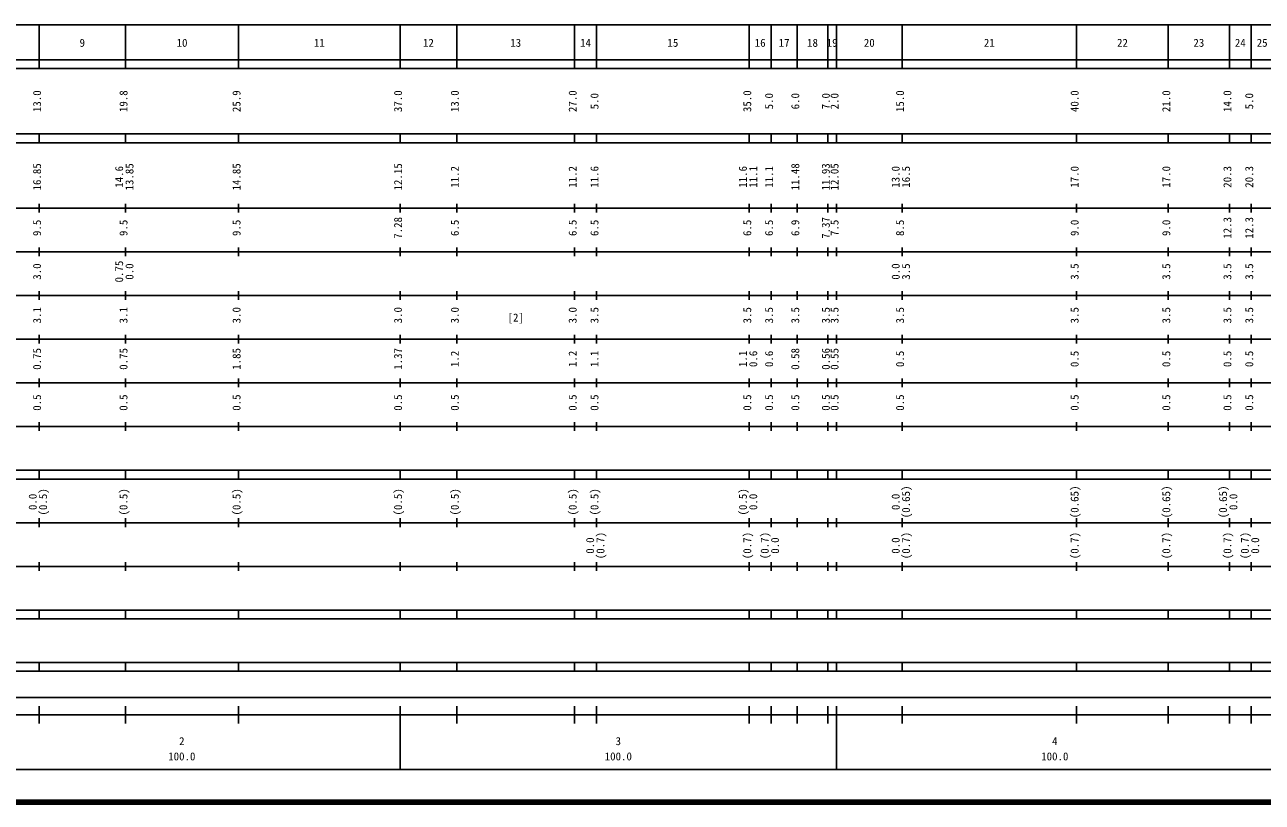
# Model space of a CAD drawing. Units: millimetres on the paper, enlarged 1000 times. Extents: x 40000 to 680000, y 20000 to 380000.
# Drawn here: x 182019 to 465526, y 20000 to 198000 of the extents above; entities that cross this region are included whole.
import ezdxf
from ezdxf.enums import TextEntityAlignment as Align

# ---------------------------------------------------------------- set-up
doc = ezdxf.new("R2010")
doc.units = ezdxf.units.MM
doc.header["$LTSCALE"] = 1000
doc.layers.add('M-TTL', color=2, linetype='Continuous', lineweight=140)
doc.layers.add('M-TTL-BAND', color=7, linetype='Continuous', lineweight=25)
doc.styles.add('ＭＳ ゴシック', font='')
doc.styles.get('ＭＳ ゴシック').set_extended_font_data('MS Gothic')

msp = doc.modelspace()

# ---------------------------------------------------------------- linework, layer by layer
at = {"layer": 'M-TTL'}
msp.add_line((40000, 20000), (680000, 20000), dxfattribs=at)
at = {"layer": 'M-TTL-BAND'}
for p, q in [((68000, 198000), (579000, 198000)), ((185300, 188000), (185300, 198000)), ((205100, 188000), (205100, 198000)), ((231000, 188000), (231000, 198000)), ((268000, 188000), (268000, 198000)), ((281000, 188000), (281000, 198000)), ((308000, 188000), (308000, 198000)), ((313000, 188000), (313000, 198000)), ((348000, 188000), (348000, 198000)), ((353000, 188000), (353000, 198000)), ((359000, 188000), (359000, 198000)), ((366000, 188000), (366000, 198000)), ((368000, 188000), (368000, 198000)), ((383000, 188000), (383000, 198000)), ((423000, 188000), (423000, 198000)), ((444000, 188000), (444000, 198000)), ((458000, 188000), (458000, 198000)), ((463000, 188000), (463000, 198000)), ((40000, 190000), (579000, 190000)), ((40000, 188000), (579000, 188000)), ((40000, 173000), (579000, 173000)), ((185300, 171000), (185300, 173000)), ((205100, 171000), (205100, 173000)), ((231000, 171000), (231000, 173000)), ((268000, 171000), (268000, 173000)), ((281000, 171000), (281000, 173000)), ((308000, 171000), (308000, 173000)), ((313000, 171000), (313000, 173000)), ((348000, 171000), (348000, 173000)), ((353000, 171000), (353000, 173000)), ((359000, 171000), (359000, 173000)), ((366000, 171000), (366000, 173000)), ((368000, 171000), (368000, 173000)), ((383000, 171000), (383000, 173000)), ((423000, 171000), (423000, 173000)), ((444000, 171000), (444000, 173000)), ((458000, 171000), (458000, 173000)), ((463000, 171000), (463000, 173000)), ((40000, 171000), (579000, 171000)), ((40000, 156000), (579000, 156000)), ((185300, 155000), (185300, 157000)), ((205100, 155000), (205100, 157000)), ((231000, 155000), (231000, 157000)), ((268000, 155000), (268000, 157000)), ((281000, 155000), (281000, 157000)), ((308000, 155000), (308000, 157000)), ((313000, 155000), (313000, 157000)), ((348000, 155000), (348000, 157000)), ((353000, 155000), (353000, 157000)), ((359000, 155000), (359000, 157000)), ((366000, 155000), (366000, 157000)), ((368000, 155000), (368000, 157000)), ((383000, 155000), (383000, 157000)), ((423000, 155000), (423000, 157000)), ((444000, 155000), (444000, 157000)), ((458000, 155000), (458000, 157000)), ((463000, 155000), (463000, 157000)), ((46000, 146000), (579000, 146000)), ((185300, 145000), (185300, 147000)), ((205100, 145000), (205100, 147000)), ((231000, 145000), (231000, 147000)), ((268000, 145000), (268000, 147000)), ((281000, 145000), (281000, 147000)), ((308000, 145000), (308000, 147000)), ((313000, 145000), (313000, 147000)), ((348000, 145000), (348000, 147000)), ((353000, 145000), (353000, 147000)), ((359000, 145000), (359000, 147000)), ((366000, 145000), (366000, 147000)), ((368000, 145000), (368000, 147000)), ((383000, 145000), (383000, 147000)), ((423000, 145000), (423000, 147000)), ((444000, 145000), (444000, 147000)), ((458000, 145000), (458000, 147000)), ((463000, 145000), (463000, 147000)), ((185300, 135000), (185300, 137000)), ((205100, 135000), (205100, 137000)), ((231000, 135000), (231000, 137000)), ((268000, 135000), (268000, 137000)), ((281000, 135000), (281000, 137000)), ((308000, 135000), (308000, 137000)), ((313000, 135000), (313000, 137000)), ((348000, 135000), (348000, 137000)), ((353000, 135000), (353000, 137000)), ((359000, 135000), (359000, 137000)), ((366000, 135000), (366000, 137000)), ((368000, 135000), (368000, 137000)), ((383000, 135000), (383000, 137000)), ((423000, 135000), (423000, 137000)), ((444000, 135000), (444000, 137000)), ((458000, 135000), (458000, 137000)), ((463000, 135000), (463000, 137000)), ((52000, 136000), (579000, 136000)), ((46000, 126000), (579000, 126000)), ((185300, 125000), (185300, 127000)), ((205100, 125000), (205100, 127000)), ((231000, 125000), (231000, 127000)), ((268000, 125000), (268000, 127000)), ((281000, 125000), (281000, 127000)), ((308000, 125000), (308000, 127000)), ((313000, 125000), (313000, 127000)), ((348000, 125000), (348000, 127000)), ((353000, 125000), (353000, 127000)), ((359000, 125000), (359000, 127000)), ((366000, 125000), (366000, 127000)), ((368000, 125000), (368000, 127000)), ((383000, 125000), (383000, 127000)), ((423000, 125000), (423000, 127000)), ((444000, 125000), (444000, 127000)), ((458000, 125000), (458000, 127000)), ((463000, 125000), (463000, 127000)), ((185300, 115000), (185300, 117000)), ((205100, 115000), (205100, 117000)), ((231000, 115000), (231000, 117000)), ((268000, 115000), (268000, 117000)), ((281000, 115000), (281000, 117000)), ((308000, 115000), (308000, 117000)), ((313000, 115000), (313000, 117000)), ((348000, 115000), (348000, 117000)), ((353000, 115000), (353000, 117000)), ((359000, 115000), (359000, 117000)), ((366000, 115000), (366000, 117000)), ((368000, 115000), (368000, 117000)), ((383000, 115000), (383000, 117000)), ((423000, 115000), (423000, 117000)), ((444000, 115000), (444000, 117000)), ((458000, 115000), (458000, 117000)), ((463000, 115000), (463000, 117000)), ((52000, 116000), (579000, 116000)), ((46000, 106000), (579000, 106000)), ((185300, 105000), (185300, 107000)), ((205100, 105000), (205100, 107000)), ((231000, 105000), (231000, 107000)), ((268000, 105000), (268000, 107000)), ((281000, 105000), (281000, 107000)), ((308000, 105000), (308000, 107000)), ((313000, 105000), (313000, 107000)), ((348000, 105000), (348000, 107000)), ((353000, 105000), (353000, 107000)), ((359000, 105000), (359000, 107000)), ((366000, 105000), (366000, 107000)), ((368000, 105000), (368000, 107000)), ((383000, 105000), (383000, 107000)), ((423000, 105000), (423000, 107000)), ((444000, 105000), (444000, 107000)), ((458000, 105000), (458000, 107000)), ((463000, 105000), (463000, 107000)), ((40000, 96000), (579000, 96000)), ((40000, 94000), (579000, 94000)), ((185300, 94000), (185300, 96000)), ((205100, 94000), (205100, 96000)), ((231000, 94000), (231000, 96000)), ((268000, 94000), (268000, 96000)), ((281000, 94000), (281000, 96000)), ((308000, 94000), (308000, 96000)), ((313000, 94000), (313000, 96000)), ((348000, 94000), (348000, 96000)), ((353000, 94000), (353000, 96000)), ((359000, 94000), (359000, 96000)), ((366000, 94000), (366000, 96000)), ((368000, 94000), (368000, 96000)), ((383000, 94000), (383000, 96000)), ((423000, 94000), (423000, 96000)), ((444000, 94000), (444000, 96000)), ((458000, 94000), (458000, 96000)), ((463000, 94000), (463000, 96000)), ((49000, 84000), (579000, 84000)), ((185300, 83000), (185300, 85000)), ((205100, 83000), (205100, 85000)), ((231000, 83000), (231000, 85000)), ((268000, 83000), (268000, 85000)), ((281000, 83000), (281000, 85000)), ((308000, 83000), (308000, 85000)), ((313000, 83000), (313000, 85000)), ((348000, 83000), (348000, 85000)), ((353000, 83000), (353000, 85000)), ((359000, 83000), (359000, 85000)), ((366000, 83000), (366000, 85000)), ((368000, 83000), (368000, 85000)), ((383000, 83000), (383000, 85000)), ((423000, 83000), (423000, 85000)), ((444000, 83000), (444000, 85000)), ((458000, 83000), (458000, 85000)), ((463000, 83000), (463000, 85000)), ((40000, 74000), (579000, 74000)), ((185300, 73000), (185300, 75000)), ((205100, 73000), (205100, 75000)), ((231000, 73000), (231000, 75000)), ((268000, 73000), (268000, 75000)), ((281000, 73000), (281000, 75000)), ((308000, 73000), (308000, 75000)), ((313000, 73000), (313000, 75000)), ((348000, 73000), (348000, 75000)), ((353000, 73000), (353000, 75000)), ((359000, 73000), (359000, 75000)), ((366000, 73000), (366000, 75000)), ((368000, 73000), (368000, 75000)), ((383000, 73000), (383000, 75000)), ((423000, 73000), (423000, 75000)), ((444000, 73000), (444000, 75000)), ((458000, 73000), (458000, 75000)), ((463000, 73000), (463000, 75000)), ((40000, 64000), (579000, 64000)), ((185300, 62000), (185300, 64000)), ((205100, 62000), (205100, 64000)), ((231000, 62000), (231000, 64000)), ((268000, 62000), (268000, 64000)), ((281000, 62000), (281000, 64000)), ((308000, 62000), (308000, 64000)), ((313000, 62000), (313000, 64000)), ((348000, 62000), (348000, 64000)), ((353000, 62000), (353000, 64000)), ((359000, 62000), (359000, 64000)), ((366000, 62000), (366000, 64000)), ((368000, 62000), (368000, 64000)), ((383000, 62000), (383000, 64000)), ((423000, 62000), (423000, 64000)), ((444000, 62000), (444000, 64000)), ((458000, 62000), (458000, 64000)), ((463000, 62000), (463000, 64000)), ((40000, 62000), (579000, 62000)), ((40000, 52000), (579000, 52000)), ((185300, 50000), (185300, 52000)), ((205100, 50000), (205100, 52000)), ((231000, 50000), (231000, 52000)), ((268000, 50000), (268000, 52000)), ((281000, 50000), (281000, 52000)), ((308000, 50000), (308000, 52000)), ((313000, 50000), (313000, 52000)), ((348000, 50000), (348000, 52000)), ((353000, 50000), (353000, 52000)), ((359000, 50000), (359000, 52000)), ((366000, 50000), (366000, 52000)), ((368000, 50000), (368000, 52000)), ((383000, 50000), (383000, 52000)), ((423000, 50000), (423000, 52000)), ((444000, 50000), (444000, 52000)), ((458000, 50000), (458000, 52000)), ((463000, 50000), (463000, 52000)), ((40000, 50000), (579000, 50000)), ((71000, 44000), (565000, 44000)), ((40000, 40000), (579000, 40000)), ((185300, 38000), (185300, 42000)), ((205100, 38000), (205100, 42000)), ((231000, 38000), (231000, 42000)), ((268000, 27500), (268000, 42000)), ((281000, 38000), (281000, 42000)), ((308000, 38000), (308000, 42000)), ((313000, 38000), (313000, 42000)), ((348000, 38000), (348000, 42000)), ((353000, 38000), (353000, 42000)), ((359000, 38000), (359000, 42000)), ((366000, 38000), (366000, 42000)), ((368000, 27500), (368000, 42000)), ((383000, 38000), (383000, 42000)), ((423000, 38000), (423000, 42000)), ((444000, 38000), (444000, 42000)), ((458000, 38000), (458000, 42000)), ((463000, 38000), (463000, 42000)), ((68000, 27500), (579000, 27500))]:
    msp.add_line(p, q, dxfattribs=at)

# ---------------------------------------------------------------- texts
at = {"layer": 'M-TTL-BAND', "style": 'ＭＳ ゴシック'}
for s, p in [('9', (195200, 192405)), ('10', (218050, 192405)), ('11', (249500, 192405)), ('12', (274500, 192405)), ('13', (294500, 192405)), ('14', (310500, 192405)), ('15', (330500, 192405)), ('16', (350500, 192405)), ('17', (356000, 192405)), ('18', (362500, 192405)), ('19', (367000, 192405)), ('20', (375500, 192405)), ('21', (403000, 192405)), ('22', (433500, 192405)), ('23', (451000, 192405)), ('24', (460500, 192405)), ('25', (465500, 192405)), ('[2]', (294500, 129500)), ('2', (218000, 32523)), ('3', (318000, 32523)), ('4', (418000, 32523)), ('100.0', (218000, 29033)), ('100.0', (318000, 29033)), ('100.0', (418000, 29033))]:
    msp.add_text(s, height=1833, dxfattribs=at).set_placement(p, align=Align.BOTTOM_CENTER)
for s, p in [('13.0', (186300, 180500)), ('19.8', (206100, 180500)), ('25.9', (232000, 180500)), ('37.0', (269000, 180500)), ('13.0', (282000, 180500)), ('27.0', (309000, 180500)), ('5.0', (314000, 180500)), ('35.0', (349000, 180500)), ('5.0', (354000, 180500)), ('6.0', (360000, 180500)), ('7.0', (367000, 180500)), ('2.0', (369000, 180500)), ('15.0', (384000, 180500)), ('40.0', (424000, 180500)), ('21.0', (445000, 180500)), ('14.0', (459000, 180500)), ('5.0', (464000, 180500)), ('16.85', (186300, 163174)), ('14.6', (205100, 163174)), ('13.85', (207470, 163174)), ('14.85', (232000, 163174)), ('12.15', (269000, 163174)), ('11.2', (282000, 163174)), ('11.2', (309000, 163174)), ('11.6', (314000, 163174)), ('11.6', (348000, 163174)), ('11.1', (350370, 163174)), ('11.1', (354000, 163174)), ('11.48', (360000, 163174)), ('11.93', (367000, 163174)), ('12.05', (369000, 163174)), ('13.0', (383000, 163174)), ('16.5', (385370, 163174)), ('17.0', (424000, 163174)), ('17.0', (445000, 163174)), ('20.3', (459000, 163174)), ('20.3', (464000, 163174)), ('9.5', (186300, 151500)), ('9.5', (206100, 151500)), ('9.5', (232000, 151500)), ('7.28', (269000, 151500)), ('6.5', (282000, 151500)), ('6.5', (309000, 151500)), ('6.5', (314000, 151500)), ('6.5', (349000, 151500)), ('6.5', (354000, 151500)), ('6.9', (360000, 151500)), ('7.37', (367000, 151500)), ('7.5', (369000, 151500)), ('8.5', (384000, 151500)), ('9.0', (424000, 151500)), ('9.0', (445000, 151500)), ('12.3', (459000, 151500)), ('12.3', (464000, 151500)), ('3.0', (186300, 141500)), ('0.75', (205100, 141500)), ('0.0', (207470, 141500)), ('0.0', (383000, 141500)), ('3.5', (385370, 141500)), ('3.5', (424000, 141500)), ('3.5', (445000, 141500)), ('3.5', (459000, 141500)), ('3.5', (464000, 141500)), ('3.1', (186300, 131500)), ('3.1', (206100, 131500)), ('3.0', (232000, 131500)), ('3.0', (269000, 131500)), ('3.0', (282000, 131500)), ('3.0', (309000, 131500)), ('3.5', (314000, 131500)), ('3.5', (349000, 131500)), ('3.5', (354000, 131500)), ('3.5', (360000, 131500)), ('3.5', (367000, 131500)), ('3.5', (369000, 131500)), ('3.5', (384000, 131500)), ('3.5', (424000, 131500)), ('3.5', (445000, 131500)), ('3.5', (459000, 131500)), ('3.5', (464000, 131500)), ('0.75', (186300, 121500)), ('0.75', (206100, 121500)), ('1.85', (232000, 121500)), ('1.37', (269000, 121500)), ('1.2', (282000, 121500)), ('1.2', (309000, 121500)), ('1.1', (314000, 121500)), ('1.1', (348000, 121500)), ('0.6', (350370, 121500)), ('0.6', (354000, 121500)), ('0.58', (360000, 121500)), ('0.56', (367000, 121500)), ('0.55', (369000, 121500)), ('0.5', (384000, 121500)), ('0.5', (424000, 121500)), ('0.5', (445000, 121500)), ('0.5', (459000, 121500)), ('0.5', (464000, 121500)), ('0.5', (186300, 111500)), ('0.5', (206100, 111500)), ('0.5', (232000, 111500)), ('0.5', (269000, 111500)), ('0.5', (282000, 111500)), ('0.5', (309000, 111500)), ('0.5', (314000, 111500)), ('0.5', (349000, 111500)), ('0.5', (354000, 111500)), ('0.5', (360000, 111500)), ('0.5', (367000, 111500)), ('0.5', (369000, 111500)), ('0.5', (384000, 111500)), ('0.5', (424000, 111500)), ('0.5', (445000, 111500)), ('0.5', (459000, 111500)), ('0.5', (464000, 111500)), ('(0.5)', (187670, 88764)), ('(0.5)', (206100, 88764)), ('(0.5)', (232000, 88764)), ('(0.5)', (269000, 88764)), ('(0.5)', (282000, 88764)), ('(0.5)', (309000, 88764)), ('(0.5)', (314000, 88764)), ('(0.5)', (348000, 88764)), ('(0.65)', (385370, 88764)), ('(0.65)', (424000, 88764)), ('(0.65)', (445000, 88764)), ('(0.65)', (458000, 88764)), ('0.0', (185300, 88764)), ('0.0', (350370, 88764)), ('0.0', (383000, 88764)), ('0.0', (460370, 88764)), ('0.0', (313000, 78764)), ('(0.7)', (315370, 78764)), ('(0.7)', (349000, 78764)), ('(0.7)', (353000, 78764)), ('0.0', (355370, 78764)), ('0.0', (383000, 78764)), ('(0.7)', (385370, 78764)), ('(0.7)', (424000, 78764)), ('(0.7)', (445000, 78764)), ('(0.7)', (459000, 78764)), ('(0.7)', (463000, 78764)), ('0.0', (465370, 78764))]:
    msp.add_text(s, height=1833, rotation=90, dxfattribs=at).set_placement(p, align=Align.BOTTOM_CENTER)

doc.saveas('drawing.dxf')
